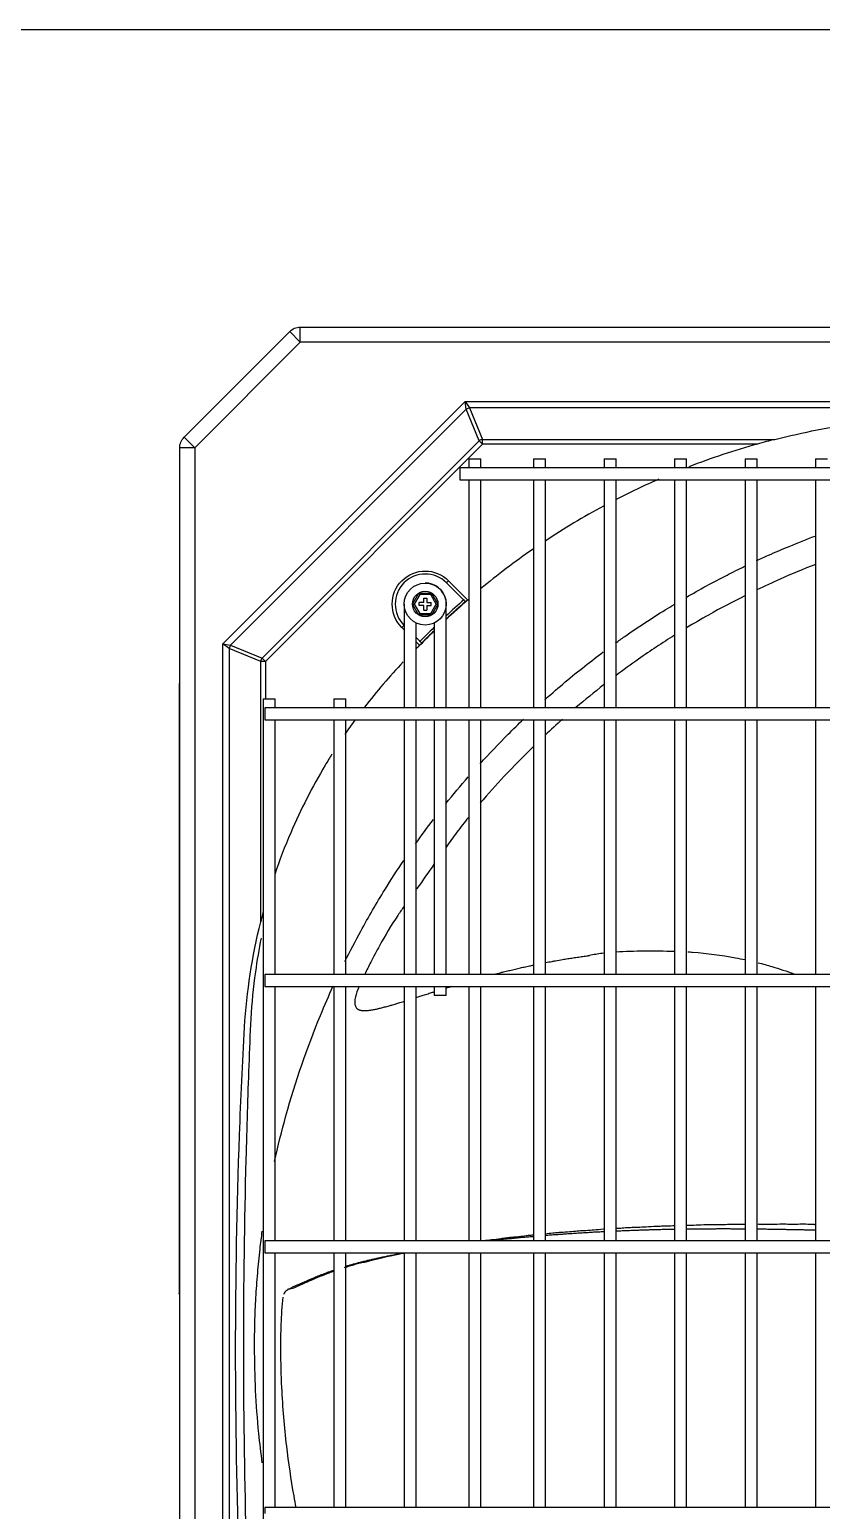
# Model space of a CAD drawing. Header units: millimetres. Extents: x 0 to 504600, y 0 to 118800.
# Drawn here: x 431914.1 to 432178, y 47705.1 to 48198.4 of the extents above; entities that cross this region are included whole.
import ezdxf

# ---------------------------------------------------------------- set-up
doc = ezdxf.new("R2010")
doc.units = ezdxf.units.MM
doc.header["$LTSCALE"] = 200
doc.layers.add('LG-AIRCON', color=240, linetype='Continuous')

# ---------------------------------------------------------------- blocks, each defined once
blk = doc.blocks.new('NEWUXB+UXA 1')
at = {"layer": 'LG-AIRCON', "color": 0}
for p, q in [((-619.67, 725.2), (-584.46, 760.42)), ((-580.93, 756.88), (-584.46, 760.42)), ((-580.93, 761.88), (580.46, 761.88)), ((-580.93, 756.88), (-580.93, 761.88)), ((-580.93, 756.88), (-616.14, 721.67)), ((580.46, 756.88), (-580.93, 756.88)), ((-606.73, 656.37), (-526.02, 737.09)), ((-526.02, 737.09), (525.55, 737.09)), ((-525.6, 734.51), (-526.02, 737.09)), ((-526.02, 737.09), (-524.5, 734.97)), ((-525.6, 734.51), (-604.16, 655.95)), ((-521.26, 724.04), (-525.6, 734.51)), ((-524.5, 734.97), (-520.16, 724.49)), ((524.03, 734.97), (-524.5, 734.97)), ((-616.14, 721.67), (-619.67, 725.2)), ((-621.14, 40.68), (-621.14, 721.67)), ((-616.14, 721.67), (-621.14, 721.67)), ((-616.14, 721.67), (-616.14, 40.68)), ((-593.68, 651.61), (-521.26, 724.04)), ((-520.16, 722.94), (-592.58, 650.51)), ((-520.16, 722.94), (-521.26, 724.04)), ((-520.16, 724.49), (-422.69, 724.49)), ((-520.16, 722.94), (-520.16, 724.49)), ((-428.54, 722.94), (-520.16, 722.94)), ((-524.72, 718.05), (-524.72, 715.05)), ((-524.72, 718.05), (-520.72, 718.05)), ((-520.72, 715.05), (-520.72, 718.05)), ((-503.16, 718.05), (-503.16, 715.05)), ((-503.16, 718.05), (-499.16, 718.05)), ((-499.16, 715.05), (-499.16, 718.05)), ((-479.66, 718.05), (-479.66, 715.05)), ((-479.66, 718.05), (-475.66, 718.05)), ((-475.66, 715.05), (-475.66, 718.05)), ((-456.16, 718.05), (-456.16, 715.05)), ((-456.16, 718.05), (-452.16, 718.05)), ((-452.16, 715.05), (-452.16, 718.05)), ((-432.67, 718.05), (-432.67, 715.05)), ((-432.67, 718.05), (-428.67, 718.05)), ((-428.67, 715.05), (-428.67, 718.05)), ((-409.17, 718.05), (-409.17, 715.05)), ((-409.17, 718.05), (-405.17, 718.05)), ((526.82, 715.05), (-527.72, 715.05)), ((-527.72, 715.05), (-527.72, 713.05)), ((-527.72, 713.05), (-527.72, 711.05)), ((-527.72, 711.05), (526.82, 711.05)), ((-524.72, 711.05), (-524.72, 635.06)), ((-520.72, 635.06), (-520.72, 711.05)), ((-503.16, 711.05), (-503.16, 635.06)), ((-499.16, 635.06), (-499.16, 711.05)), ((-479.66, 711.05), (-479.66, 635.06)), ((-475.66, 635.06), (-475.66, 711.05)), ((-456.16, 711.05), (-456.16, 635.06)), ((-452.16, 635.06), (-452.16, 711.05)), ((-432.67, 711.05), (-432.67, 635.06)), ((-428.67, 635.06), (-428.67, 711.05)), ((-409.17, 711.05), (-409.17, 635.06)), ((-531.51, 677.42), (-532.22, 676.71)), ((-525.9, 670.39), (-532.22, 676.71)), ((-531.51, 677.42), (-525.14, 671.05)), ((-543.54, 669.64), (-541.41, 673.32)), ((-541.13, 672.82), (-542.96, 669.64)), ((-541.41, 673.32), (-537.16, 673.32)), ((-541.41, 673.32), (-541.13, 672.82)), ((-537.45, 672.82), (-541.13, 672.82)), ((-539.79, 671.64), (-538.79, 671.64)), ((-539.79, 670.14), (-539.79, 671.64)), ((-538.79, 671.64), (-538.79, 670.14)), ((-537.45, 672.82), (-537.16, 673.32)), ((-535.62, 669.64), (-537.45, 672.82)), ((-537.16, 673.32), (-535.04, 669.64)), ((-546.29, 669.62), (-546.29, 655.72)), ((-541.41, 665.96), (-543.54, 669.64)), ((-543.54, 669.64), (-542.96, 669.64)), ((-542.96, 669.64), (-541.13, 666.46)), ((-541.41, 665.96), (-541.13, 666.46)), ((-537.16, 665.96), (-541.41, 665.96)), ((-539.79, 670.14), (-541.29, 670.14)), ((-541.29, 669.14), (-541.29, 670.14)), ((-539.79, 669.14), (-541.29, 669.14)), ((-541.13, 666.46), (-537.45, 666.46)), ((-539.79, 667.65), (-539.79, 669.14)), ((-539.79, 667.65), (-538.79, 667.65)), ((-538.79, 670.14), (-537.29, 670.14)), ((-538.79, 669.14), (-538.79, 667.65)), ((-538.79, 669.14), (-537.29, 669.14)), ((-537.45, 666.46), (-535.62, 669.64)), ((-537.45, 666.46), (-537.16, 665.96)), ((-537.29, 669.14), (-537.29, 670.14)), ((-535.04, 669.64), (-537.16, 665.96)), ((-535.62, 669.64), (-535.04, 669.64)), ((-532.29, 655.72), (-532.29, 669.48)), ((-547.07, 661.87), (-546.36, 662.57)), ((-546.29, 661.09), (-547.07, 661.87)), ((-546.36, 662.57), (-546.29, 662.5)), ((-542.29, 655.72), (-542.29, 663.32)), ((-536.29, 663.32), (-536.29, 655.72)), ((-606.73, 165.82), (-606.73, 656.37)), ((-606.73, 656.37), (-604.16, 655.95)), ((-604.61, 654.85), (-606.73, 656.37)), ((-542.29, 658.5), (-540.44, 656.65)), ((-541.14, 655.94), (-542.29, 657.09)), ((-536.29, 657.94), (-536.29, 643.31)), ((-532.29, 643.31), (-532.29, 657.94)), ((-594.14, 650.51), (-604.61, 654.85)), ((-604.61, 654.85), (-604.61, 167.34)), ((-604.16, 655.95), (-593.68, 651.61)), ((-592.58, 650.51), (-593.68, 651.61)), ((-546.29, 655.72), (-546.29, 652.89)), ((-546.29, 652.89), (-546.29, 649.23)), ((-546.29, 652.89), (-546.29, 652.89)), ((-542.29, 652.89), (-542.29, 655.72)), ((-542.29, 649.23), (-542.29, 652.89)), ((-542.29, 652.89), (-542.29, 652.89)), ((-542.29, 652.89), (-542.29, 652.89)), ((-594.14, 563.72), (-594.14, 650.51)), ((-592.58, 650.51), (-594.14, 650.51)), ((-592.58, 650.51), (-592.58, 638.06)), ((-546.29, 649.23), (-546.29, 646.4)), ((-546.29, 646.4), (-546.29, 635.06)), ((-542.29, 646.4), (-542.29, 649.23)), ((-542.29, 635.06), (-542.29, 646.4)), ((-536.29, 646.4), (-536.29, 635.06)), ((-532.29, 635.06), (-532.29, 646.4)), ((-621.34, 642.73), (-621.34, 639.73)), ((-621.34, 639.73), (-621.34, 443.1)), ((-621.14, 639.73), (-621.34, 639.73)), ((-593.28, 638.06), (-593.28, 184.13)), ((-593.28, 638.06), (-589.28, 638.06)), ((-589.28, 635.06), (-589.28, 638.06)), ((-569.78, 638.06), (-569.78, 635.06)), ((-569.78, 638.06), (-565.79, 638.06)), ((-565.79, 635.06), (-565.79, 638.06)), ((591.81, 635.06), (-592.71, 635.06)), ((-592.71, 635.06), (-592.71, 633.06)), ((-592.71, 633.06), (-592.71, 631.06)), ((-499.16, 635.13), (-499.04, 635.07)), ((-592.71, 631.06), (591.81, 631.06)), ((-589.28, 546.28), (-589.28, 631.06)), ((-569.78, 631.06), (-569.78, 546.28)), ((-565.79, 546.28), (-565.79, 631.06)), ((-546.29, 631.06), (-546.29, 546.27)), ((-542.29, 546.27), (-542.29, 631.06)), ((-536.29, 631.06), (-536.29, 546.28)), ((-532.29, 546.28), (-532.29, 631.06)), ((-524.72, 631.06), (-524.72, 546.27)), ((-520.72, 546.27), (-520.72, 631.06)), ((-503.16, 631.06), (-503.16, 546.27)), ((-499.16, 546.27), (-499.16, 631.06)), ((-479.66, 631.06), (-479.66, 546.27)), ((-475.66, 546.27), (-475.66, 631.06)), ((-456.16, 631.06), (-456.16, 546.27)), ((-452.16, 546.27), (-452.16, 631.06)), ((-432.67, 631.06), (-432.67, 546.27)), ((-428.67, 546.27), (-428.67, 631.06)), ((-409.17, 631.06), (-409.17, 546.27)), ((591.81, 546.28), (-592.71, 546.28)), ((-592.71, 546.28), (-592.71, 544.28)), ((-592.71, 544.28), (-592.71, 542.28)), ((-592.71, 542.28), (591.81, 542.28)), ((-589.28, 457.48), (-589.28, 542.28)), ((-569.78, 542.28), (-569.78, 457.48)), ((-565.79, 457.48), (-565.79, 542.28)), ((-546.29, 542.27), (-546.29, 457.49)), ((-546.29, 542.27), (-546.29, 457.49)), ((-542.29, 457.49), (-542.29, 542.27)), ((-536.29, 542.28), (-536.29, 539.28)), ((-532.29, 539.28), (-532.29, 542.28)), ((-524.72, 542.27), (-524.72, 457.49)), ((-520.72, 457.49), (-520.72, 542.27)), ((-503.16, 542.27), (-503.16, 457.49)), ((-499.16, 457.49), (-499.16, 542.27)), ((-479.66, 542.27), (-479.66, 457.49)), ((-475.66, 457.49), (-475.66, 542.27)), ((-456.16, 542.27), (-456.16, 457.49)), ((-452.16, 457.49), (-452.16, 542.27)), ((-432.67, 542.27), (-432.67, 457.49)), ((-428.67, 457.49), (-428.67, 542.27)), ((-409.17, 542.27), (-409.17, 457.49)), ((591.81, 457.49), (-592.71, 457.49)), ((-592.71, 457.49), (-592.71, 455.49)), ((-592.71, 455.49), (-592.71, 453.49)), ((-592.71, 453.49), (591.81, 453.49)), ((-589.28, 368.71), (-589.28, 453.49)), ((-569.78, 453.49), (-569.78, 368.71)), ((-565.79, 368.71), (-565.79, 453.49)), ((-546.29, 453.49), (-546.29, 368.71)), ((-542.29, 368.71), (-542.29, 453.49)), ((-524.72, 453.49), (-524.72, 368.71)), ((-520.72, 368.71), (-520.72, 453.49)), ((-503.16, 453.49), (-503.16, 368.71)), ((-499.16, 368.71), (-499.16, 453.49)), ((-479.66, 453.49), (-479.66, 368.71)), ((-475.66, 368.71), (-475.66, 453.49)), ((-456.16, 453.49), (-456.16, 368.71)), ((-452.16, 368.71), (-452.16, 453.49)), ((-432.67, 453.49), (-432.67, 368.71)), ((-428.67, 368.71), (-428.67, 453.49)), ((-409.17, 453.49), (-409.17, 368.71)), ((-621.14, 443.1), (-621.34, 443.1)), ((-621.34, 443.1), (-621.34, 440.1)), ((591.81, 368.71), (-592.71, 368.71)), ((-592.71, 368.71), (-592.71, 366.71))]:
    blk.add_line(p, q, dxfattribs=at)
for radius in [7, 4.25, 4.25]:
    blk.add_circle((-539.29, 669.64), radius, dxfattribs=at)
at = {"layer": 'LG-AIRCON', "color": 0, "extrusion": (0, 0, -1)}
for centre, radius, start, end in [((580.93, 756.88), 5, 45, 90), ((616.14, 721.67), 5, 0, 45), ((539.29, 669.64), 11, 315, 135), ((620.54, 440.1), 0.8, 318.5895, 0)]:
    blk.add_arc(centre, radius, start, end, dxfattribs=at)
at = {"layer": 'LG-AIRCON', "color": 0}
for centre, radius, start, end in [((-539.29, 669.64), 10, 45, 225), ((-620.54, 642.73), 0.8, 138.5895, 180)]:
    blk.add_arc(centre, radius, start, end, dxfattribs=at)
for centre, major_axis in [((-524.5, 733.41), (-2.03, -0.84)), ((-520.16, 722.94), (-2.03, -0.84)), ((-603.06, 654.85), (-0.84, -2.03)), ((-592.58, 650.51), (-0.84, -2.03))]:
    blk.add_ellipse(centre, major_axis=major_axis, ratio=0.678598, start_param=4.438375, end_param=4.986403, dxfattribs=at)
for points, knots in [([(-422.69, 724.49), (-413.32, 726.87), (-403.87, 728.68), (-389.56, 730.59), (-384.77, 731.09), (-375.15, 731.8), (-370.31, 732), (-355.76, 732.32), (-346.05, 732.44), (-326.63, 732.69), (-316.91, 732.79), (-307.19, 732.85)], [0, 0, 0, 0, 0.25, 0.25, 0.375, 0.375, 0.5, 0.5, 0.75, 0.75, 1, 1, 1, 1]), ([(-428.81, 684.1), (-427.5, 684.71), (-423.9, 686.35), (-417.41, 689.13), (-412.19, 691.2), (-409.28, 692.29)], [0, 0, 0, 0, 0.204884, 0.559596, 1, 1, 1, 1]), ([(-503.23, 687.98), (-503.27, 687.95), (-503.31, 687.93), (-509.38, 683.75), (-515.22, 679.34), (-520.85, 674.68)], [0, 0, 0, 0, 0.006395, 0.006395, 1, 1, 1, 1]), ([(-452.32, 671.87), (-450.08, 673.17), (-445.56, 675.71), (-439.05, 679.15), (-434.77, 681.27), (-432.81, 682.21)], [0, 0, 0, 0, 0.352089, 0.704456, 1, 1, 1, 1]), ([(-409.18, 682.85), (-413.13, 681.32), (-419.64, 678.61), (-426.14, 675.61), (-428.7, 674.38)], [0, 0, 0, 0, 0.605591, 1, 1, 1, 1]), ([(-532.29, 669.65), (-532.29, 670.26), (-532.44, 671.39), (-533.2, 673.33), (-534.62, 675.05), (-536.5, 676.15), (-538.04, 676.57), (-538.91, 676.64), (-539.26, 676.63)], [0, 0, 0, 0, 0.164287, 0.313707, 0.566616, 0.76053, 0.902583, 1, 1, 1, 1]), ([(-432.71, 672.42), (-436.77, 670.39), (-443.3, 666.93), (-449.77, 663.15), (-452.23, 661.67)], [0, 0, 0, 0, 0.619127, 1, 1, 1, 1]), ([(-475.84, 656.67), (-474.82, 657.4), (-471.58, 659.69), (-466.08, 663.42), (-460.57, 666.93), (-457.31, 668.92), (-456.34, 669.5)], [0, 0, 0, 0, 0.160934, 0.509713, 0.854631, 1, 1, 1, 1]), ([(-456.24, 659.2), (-460.24, 656.69), (-466.8, 652.35), (-473.25, 647.67), (-475.78, 645.77)], [0, 0, 0, 0, 0.605389, 1, 1, 1, 1]), ([(-499.38, 637.83), (-499.27, 637.93), (-497.04, 639.91), (-492.65, 643.69), (-486.27, 648.86), (-482, 652.14), (-479.93, 653.68)], [0, 0, 0, 0, 0.017533, 0.356451, 0.69177, 1, 1, 1, 1]), ([(-503.35, 622.06), (-506.59, 618.89), (-512.54, 612.78), (-518.32, 606.37), (-520.93, 603.32)], [0, 0, 0, 0, 0.536431, 1, 1, 1, 1]), ([(-570.37, 619.68), (-571.14, 618.44), (-571.9, 617.2), (-576.93, 608.74), (-580.79, 601.17), (-586.09, 588.86), (-587.87, 584.24), (-589.47, 579.55)], [0, 0, 0, 0, 0.098577, 0.098577, 0.666537, 0.666537, 1, 1, 1, 1]), ([(-524.89, 598.55), (-526.2, 596.93), (-528.73, 593.69), (-531.15, 590.36), (-532.33, 588.7)], [0, 0, 0, 0, 0.50822, 1, 1, 1, 1]), ([(-566.04, 550.57), (-564.35, 553.98), (-560.13, 562.07), (-553.57, 573.31), (-548.56, 581.03), (-546.38, 584.25)], [0, 0, 0, 0, 0.29252, 0.701104, 1, 1, 1, 1]), ([(-536.29, 583.06), (-538.18, 580.34), (-540.16, 577.48), (-542.2, 574.65), (-542.29, 574.53)], [0, 0, 0, 0, 0.95904, 1, 1, 1, 1]), ([(-546.32, 568.94), (-547.03, 567.94), (-549.98, 563.7), (-553.7, 557.48), (-557.19, 550.84), (-558.8, 547.65), (-559.46, 546.31)], [0, 0, 0, 0, 0.141815, 0.593329, 0.830923, 1, 1, 1, 1]), ([(-602.49, 420.93), (-602.49, 444.91), (-602.06, 468.87), (-600.96, 498.8), (-600.72, 504.78), (-600.16, 516.73), (-599.9, 522.7), (-598.79, 540.57), (-596.99, 552.25), (-594.14, 563.72)], [0, 0, 0, 0, 0.5, 0.5, 0.625, 0.625, 0.75, 0.75, 1, 1, 1, 1]), ([(-593.98, 558.38), (-594.73, 554.65), (-595.37, 550.89), (-596.62, 541.95), (-597.13, 536.74), (-597.72, 526.34), (-597.88, 521.13), (-598.48, 505.5), (-598.81, 495.08), (-599.62, 463.83), (-599.9, 442.98), (-599.9, 422.13)], [0, 0, 0, 0, 0.084354, 0.084354, 0.19881, 0.19881, 0.313265, 0.313265, 0.542177, 0.542177, 1, 1, 1, 1]), ([(-499.19, 550.19), (-498.47, 550.33), (-497.35, 550.54), (-495.46, 550.88), (-493.7, 551.19), (-491.73, 551.51), (-489.93, 551.79), (-488.12, 552.05), (-486.29, 552.3), (-485.08, 552.46), (-484.48, 552.54)], [0, 0, 0, 0, 0.150864, 0.231719, 0.393427, 0.514709, 0.635991, 0.757272, 0.878554, 1, 1, 1, 1]), ([(-485, 552.6), (-484.7, 552.66), (-482.95, 553), (-481.18, 553.26), (-479.71, 553.43)], [0, 0, 0, 0, 0.168799, 1, 1, 1, 1]), ([(-475.72, 553.79), (-472.58, 554), (-466.05, 554.13), (-459.53, 554.1), (-456.16, 553.99)], [0, 0, 0, 0, 0.483114, 1, 1, 1, 1]), ([(-451.74, 553.78), (-451.2, 553.75), (-445.9, 553.39), (-439.51, 552.55), (-433.72, 551.39), (-432.64, 551.17)], [0, 0, 0, 0, 0.083564, 0.830141, 1, 1, 1, 1]), ([(-516.32, 546.29), (-515.65, 546.46), (-514.6, 546.73), (-512.98, 547.14), (-511.46, 547.51), (-509.74, 547.93), (-508.01, 548.33), (-506.28, 548.72), (-504.67, 549.07), (-503.65, 549.29), (-503.2, 549.38)], [0, 0, 0, 0, 0.15983, 0.246701, 0.377006, 0.507312, 0.637617, 0.767923, 0.898228, 1, 1, 1, 1]), ([(-428.29, 550.15), (-426.76, 549.76), (-422.74, 548.66), (-418.79, 547.33), (-416.37, 546.41)], [0, 0, 0, 0, 0.381371, 1, 1, 1, 1]), ([(-589.5, 483.92), (-588.38, 489.05), (-584.28, 505.58), (-577.56, 525.11), (-571.42, 539.17), (-569.94, 542.41)], [0, 0, 0, 0, 0.254796, 0.827092, 1, 1, 1, 1]), ([(-561.34, 542.3), (-561.49, 541.95), (-562.08, 540.52), (-562.72, 538.58), (-562.81, 536.56), (-562.57, 535.64), (-562.21, 535.07), (-561.76, 534.63), (-561.36, 534.44), (-561.05, 534.37)], [0, 0, 0, 0, 0.125875, 0.501642, 0.656556, 0.790033, 0.847053, 0.89779, 1, 1, 1, 1]), ([(-542.17, 538.61), (-542.12, 538.63), (-541.61, 538.79), (-540.64, 539.1), (-539.37, 539.5), (-538.14, 539.89), (-537.16, 540.2), (-536.49, 540.41), (-536.3, 540.47)], [0, 0, 0, 0, 0.02815, 0.268086, 0.508023, 0.66798, 0.907917, 1, 1, 1, 1]), ([(-532.29, 539.28), (-532.29, 539.28), (-532.31, 539.28), (-532.4, 539.28), (-532.49, 539.28), (-532.73, 539.28), (-532.88, 539.28), (-533.24, 539.28), (-533.44, 539.28), (-533.86, 539.28), (-534.09, 539.28), (-534.54, 539.28), (-534.76, 539.28), (-535.19, 539.28), (-535.39, 539.28), (-535.73, 539.28), (-535.88, 539.28), (-536.12, 539.28), (-536.2, 539.28), (-536.28, 539.28), (-536.29, 539.28), (-536.29, 539.28)], [0, 0, 0, 0, 0.072796, 0.072796, 0.180355, 0.180355, 0.287914, 0.287914, 0.395473, 0.395473, 0.503031, 0.503031, 0.61059, 0.61059, 0.718149, 0.718149, 0.825708, 0.825708, 0.933267, 0.933267, 1, 1, 1, 1]), ([(-532.29, 541.72), (-531.98, 541.81), (-531.33, 542.01), (-530.65, 542.22), (-530.29, 542.33), (-530.27, 542.33)], [0, 0, 0, 0, 0.464341, 0.973106, 1, 1, 1, 1]), ([(-561.18, 534.41), (-561.04, 534.36), (-560.78, 534.3), (-560.48, 534.25), (-560.02, 534.2), (-559.66, 534.19), (-559.22, 534.2), (-558.7, 534.23), (-558.25, 534.27), (-557.65, 534.35), (-557.13, 534.43), (-556.5, 534.54), (-555.9, 534.66), (-555.13, 534.82), (-554.34, 535.01), (-553.53, 535.21), (-552.81, 535.4), (-552.07, 535.6), (-551.19, 535.85), (-550.28, 536.11), (-549.21, 536.42), (-548.26, 536.71), (-547.29, 537), (-546.68, 537.19), (-546.34, 537.3), (-546.29, 537.31)], [0, 0, 0, 0, 0.061068, 0.102482, 0.143896, 0.18531, 0.226724, 0.268138, 0.309552, 0.350965, 0.392379, 0.433793, 0.475207, 0.516621, 0.578742, 0.620156, 0.66157, 0.702984, 0.744398, 0.806519, 0.847933, 0.910054, 0.951468, 0.992881, 1, 1, 1, 1]), ([(-596.19, 422.13), (-596.17, 424.88), (-596.12, 430.36), (-595.76, 438.55), (-595.18, 446.68), (-594.45, 454.06), (-593.87, 458.72), (-593.6, 460.71)], [0, 0, 0, 0, 0.213165, 0.424969, 0.635409, 0.844484, 1, 1, 1, 1]), ([(-503.14, 459.4), (-503.35, 459.39), (-503.92, 459.34), (-505.41, 459.21), (-507.58, 458.85), (-510.14, 458.66), (-512.41, 458.43), (-514.7, 458.13), (-516.98, 457.79), (-518.88, 457.61), (-519.9, 457.49)], [0, 0, 0, 0, 0.037568, 0.099793, 0.235444, 0.406173, 0.503648, 0.608785, 0.82508, 1, 1, 1, 1]), ([(-503.13, 458.92), (-503.35, 458.9), (-504.21, 458.82), (-505.37, 458.72), (-506.94, 458.58), (-508.36, 458.44), (-509.94, 458.29), (-511.38, 458.15), (-512.8, 458.01), (-514.35, 457.85), (-515.73, 457.7), (-516.86, 457.58), (-517.37, 457.52), (-517.58, 457.5)], [0, 0, 0, 0, 0.045948, 0.175933, 0.240925, 0.370909, 0.468398, 0.565886, 0.663374, 0.760863, 0.890847, 0.955839, 1, 1, 1, 1]), ([(-479.67, 461.37), (-479.73, 461.36), (-480.95, 461.27), (-482.97, 461.06), (-485.1, 460.91), (-486.85, 460.84), (-488.47, 460.76), (-490.58, 460.48), (-492.9, 460.33), (-495.08, 460.2), (-497.12, 460), (-498.42, 459.85), (-499.19, 459.76)], [0, 0, 0, 0, 0.008799, 0.183646, 0.34505, 0.408603, 0.460825, 0.566791, 0.701254, 0.778856, 0.862109, 1, 1, 1, 1]), ([(-479.76, 460.51), (-480.05, 460.49), (-480.99, 460.44), (-482.25, 460.38), (-483.87, 460.29), (-485.32, 460.2), (-486.94, 460.11), (-488.54, 460.01), (-490, 459.91), (-491.62, 459.8), (-493.09, 459.7), (-494.73, 459.58), (-496.2, 459.48), (-497.64, 459.37), (-498.61, 459.29), (-499.1, 459.25), (-499.11, 459.25)], [0, 0, 0, 0, 0.043677, 0.144139, 0.194371, 0.294833, 0.370179, 0.445526, 0.545988, 0.596219, 0.696681, 0.772028, 0.847375, 0.922721, 0.998068, 1, 1, 1, 1]), ([(-456.17, 462.49), (-456.35, 462.48), (-457.47, 462.39), (-459.19, 462.35), (-461.4, 462.33), (-463.79, 462.24), (-466.32, 462.03), (-468.47, 461.93), (-470.19, 461.9), (-471.77, 461.86), (-473.56, 461.67), (-474.97, 461.59), (-475.66, 461.56)], [0, 0, 0, 0, 0.026236, 0.165323, 0.245888, 0.332132, 0.514466, 0.68062, 0.745287, 0.79789, 0.90324, 1, 1, 1, 1]), ([(-456.19, 461.31), (-456.7, 461.3), (-457.54, 461.28), (-459.06, 461.25), (-460.41, 461.22), (-462.11, 461.18), (-463.62, 461.14), (-465.28, 461.09), (-466.75, 461.04), (-468.23, 460.99), (-469.86, 460.94), (-471.34, 460.88), (-472.98, 460.82), (-474.3, 460.76), (-475.31, 460.72), (-475.65, 460.7)], [0, 0, 0, 0, 0.079108, 0.130174, 0.232307, 0.283373, 0.385506, 0.462105, 0.538704, 0.615303, 0.691903, 0.794035, 0.845101, 0.947234, 1, 1, 1, 1]), ([(-432.72, 462.94), (-433.01, 462.94), (-434.32, 462.91), (-435.72, 462.93), (-437.35, 462.95), (-438.18, 462.94), (-439.71, 462.85), (-441.49, 462.77), (-443.66, 462.81), (-446.18, 462.82), (-449.05, 462.68), (-451.02, 462.6), (-452.1, 462.59), (-452.16, 462.59)], [0, 0, 0, 0, 0.047203, 0.219949, 0.250675, 0.278328, 0.333689, 0.467407, 0.546264, 0.63201, 0.815334, 0.990362, 1, 1, 1, 1]), ([(-432.65, 461.41), (-432.77, 461.41), (-433.21, 461.42), (-434.14, 461.42), (-435.43, 461.43), (-436.89, 461.44), (-438.35, 461.45), (-439.82, 461.45), (-441.3, 461.45), (-442.63, 461.44), (-444.15, 461.44), (-445.5, 461.44), (-447.18, 461.43), (-448.51, 461.41), (-450.16, 461.4), (-451.25, 461.39), (-452.02, 461.38), (-452.13, 461.37)], [0, 0, 0, 0, 0.018658, 0.069393, 0.145495, 0.221596, 0.297698, 0.3738, 0.449902, 0.526003, 0.576738, 0.678207, 0.728941, 0.83041, 0.881145, 0.982614, 1, 1, 1, 1]), ([(-409.13, 461.04), (-409.59, 461.05), (-410.5, 461.07), (-411.77, 461.09), (-413.02, 461.11), (-414.28, 461.14), (-415.53, 461.17), (-416.78, 461.19), (-418.02, 461.21), (-419.28, 461.23), (-420.53, 461.26), (-421.78, 461.28), (-423.05, 461.3), (-424.48, 461.32), (-425.77, 461.34), (-427.25, 461.36), (-428.12, 461.37), (-428.64, 461.37), (-428.68, 461.37)], [0, 0, 0, 0, 0.071605, 0.144526, 0.19314, 0.266061, 0.338983, 0.387597, 0.460518, 0.533439, 0.582053, 0.654974, 0.727896, 0.77651, 0.873738, 0.922352, 0.995273, 1, 1, 1, 1]), ([(-409.16, 462.88), (-409.29, 462.88), (-410.37, 462.94), (-413.45, 463.06), (-416.54, 462.95), (-419, 463), (-420.26, 463.04), (-422.08, 463.02), (-424.04, 462.84), (-426.55, 462.96), (-427.84, 463), (-428.34, 463)], [0, 0, 0, 0, 0.020061, 0.161151, 0.438961, 0.54767, 0.590018, 0.628584, 0.811988, 0.925322, 1, 1, 1, 1]), ([(-546.33, 453.33), (-546.98, 453.2), (-549.14, 452.74), (-551.25, 452.34), (-554.76, 451.57), (-556.8, 450.93), (-559.17, 450.42), (-560.97, 450.03), (-562.79, 449.56), (-564.26, 449.12), (-565.21, 448.84), (-565.81, 448.66), (-566.11, 448.57), (-566.27, 448.51)], [0, 0, 0, 0, 0.098734, 0.346332, 0.396322, 0.571696, 0.645977, 0.72631, 0.812723, 0.903867, 0.955533, 0.977657, 1, 1, 1, 1]), ([(-546.35, 453.41), (-546.57, 453.37), (-547.36, 453.23), (-548.41, 453.04), (-549.78, 452.78), (-550.87, 452.56), (-552.22, 452.29), (-553.29, 452.07), (-554.5, 451.82), (-555.56, 451.58), (-556.75, 451.32), (-557.94, 451.04), (-558.99, 450.79), (-560.04, 450.53), (-561.08, 450.27), (-562.11, 450), (-563.13, 449.73), (-564.13, 449.45), (-565.06, 449.18), (-565.6, 449.02), (-565.78, 448.96)], [0, 0, 0, 0, 0.032531, 0.11396, 0.154675, 0.236104, 0.276818, 0.358248, 0.398962, 0.460034, 0.521106, 0.582177, 0.643249, 0.683964, 0.745036, 0.806107, 0.846822, 0.907894, 0.968965, 1, 1, 1, 1]), ([(-569.78, 447.34), (-570.29, 447.16), (-572.88, 446.22), (-576.3, 444.83), (-579.87, 443.27), (-581.66, 442.38), (-582.79, 441.84), (-583.66, 441.52), (-584.58, 441.43), (-585.04, 441.35), (-585.22, 441.33)], [0, 0, 0, 0, 0.085996, 0.432677, 0.579521, 0.710147, 0.777201, 0.826739, 0.904569, 1, 1, 1, 1]), ([(-569.79, 447.67), (-570.06, 447.58), (-570.68, 447.36), (-571.52, 447.06), (-572.31, 446.77), (-573.09, 446.47), (-573.85, 446.17), (-574.72, 445.83), (-575.46, 445.53), (-576.18, 445.23), (-576.79, 444.98), (-577.4, 444.72), (-578.07, 444.43), (-578.74, 444.15), (-579.39, 443.87), (-579.91, 443.64), (-580.46, 443.4), (-580.92, 443.2), (-581.46, 442.97), (-581.87, 442.79), (-582.34, 442.59), (-582.76, 442.4), (-583.1, 442.25), (-583.48, 442.09), (-583.63, 442.02), (-583.68, 442)], [0, 0, 0, 0, 0.047147, 0.107974, 0.148526, 0.189077, 0.249904, 0.290456, 0.351283, 0.391834, 0.432386, 0.472937, 0.513489, 0.574316, 0.614867, 0.655419, 0.69597, 0.736522, 0.777073, 0.817625, 0.858176, 0.898727, 0.939279, 0.97983, 1, 1, 1, 1]), ([(-583.88, 441.91), (-584.2, 441.74), (-584.84, 441.37), (-585.59, 440.97), (-586.08, 440.42), (-586.41, 439.91), (-586.55, 439.63)], [0, 0, 0, 0, 0.181976, 0.413188, 0.708779, 1, 1, 1, 1]), ([(-586.77, 438.77), (-587.07, 435.73), (-587.5, 429.81), (-587.55, 419.8), (-587.31, 409.46), (-586.61, 398.82), (-585.4, 386.77), (-583.92, 376.79), (-582.65, 369.97), (-582.41, 368.71)], [0, 0, 0, 0, 0.125694, 0.246952, 0.424132, 0.567334, 0.705272, 0.945108, 1, 1, 1, 1]), ([(-594.14, 278.15), (-597.01, 289.68), (-598.8, 301.4), (-599.9, 319.25), (-600.17, 325.22), (-600.72, 337.15), (-600.96, 343.12), (-602.06, 372.99), (-602.49, 396.97), (-602.49, 420.93)], [0, 0, 0, 0, 0.25, 0.25, 0.375, 0.375, 0.5, 0.5, 1, 1, 1, 1]), ([(-599.9, 422.13), (-599.9, 401.41), (-599.62, 380.68), (-598.83, 349.6), (-598.5, 339.24), (-597.9, 323.72), (-597.73, 318.54), (-597.18, 308.21), (-596.7, 303.08), (-595.38, 293.29), (-594.57, 288.63), (-593.58, 283.99)], [0, 0, 0, 0, 0.44833, 0.44833, 0.672495, 0.672495, 0.784577, 0.784577, 0.89666, 0.89666, 1, 1, 1, 1]), ([(-593.6, 383.57), (-594.04, 386.83), (-594.97, 394.84), (-595.98, 407.7), (-596.12, 417.3), (-596.19, 422.13)], [0, 0, 0, 0, 0.254972, 0.625378, 1, 1, 1, 1])]:
    blk.add_open_spline(points, degree=3, knots=knots, dxfattribs=at)
for points in [[(-428.54, 722.94), (-436.3, 720.77), (-443.91, 718.25), (-451.38, 715.36)], [(-422.69, 724.49), (-424.61, 724.01), (-426.58, 723.49), (-428.54, 722.94)], [(-461.37, 711.25), (-466.27, 709.11), (-471.1, 706.81), (-475.87, 704.36)], [(-479.82, 702.28), (-486.48, 698.69), (-493, 694.8), (-499.3, 690.64)], [(-524.75, 671.26), (-527.36, 669.02), (-529.92, 666.72), (-532.45, 664.36)], [(-526.27, 671.13), (-528.35, 669.32), (-530.4, 667.47), (-532.43, 665.59)], [(-525.14, 671.05), (-525.39, 670.83), (-525.65, 670.61), (-525.9, 670.39)], [(-525.75, 670.53), (-527.97, 668.59), (-530.16, 666.61), (-532.32, 664.59)], [(-525.9, 670.39), (-528.07, 668.5), (-530.21, 666.56), (-532.32, 664.59)], [(-536.42, 661.79), (-538.01, 660.24), (-539.59, 658.67), (-541.15, 657.07)], [(-536.43, 660.55), (-538.02, 659), (-539.6, 657.42), (-541.15, 655.82)], [(-540.44, 656.65), (-540.67, 656.42), (-540.9, 656.18), (-541.14, 655.94)], [(-536.32, 660.77), (-537.75, 659.37), (-539.17, 657.95), (-540.58, 656.51)], [(-536.32, 660.77), (-537.7, 659.42), (-539.08, 658.05), (-540.44, 656.65)], [(-541.66, 655.4), (-541.91, 655.16), (-542.15, 654.91), (-542.4, 654.67)], [(-541.14, 655.94), (-541.31, 655.76), (-541.48, 655.58), (-541.66, 655.4)], [(-546.62, 650.35), (-551.19, 645.53), (-555.49, 640.51), (-559.51, 635.3)], [(-479.8, 642.7), (-482.91, 640.27), (-485.99, 637.76), (-489.04, 635.16)], [(-562.67, 631.07), (-563.85, 629.46), (-565, 627.82), (-566.13, 626.17)], [(-511.63, 626.28), (-509.93, 627.94), (-508.24, 629.61), (-506.52, 631.25)], [(-493.54, 631.23), (-495.49, 629.49), (-497.42, 627.72), (-499.34, 625.91)], [(-520.97, 616.46), (-517.91, 619.78), (-514.77, 623.03), (-511.63, 626.28)], [(-532.39, 603.16), (-529.97, 606.17), (-527.5, 609.13), (-524.96, 612.03)], [(-542.54, 589.76), (-540.58, 592.5), (-538.58, 595.2), (-536.54, 597.87)], [(-593.29, 566.98), (-593.59, 565.89), (-593.87, 564.79), (-594.14, 563.72)]]:
    blk.add_open_spline(points, degree=3, dxfattribs=at)

msp = doc.modelspace()

# ---------------------------------------------------------------- linework, layer by layer
at = {"layer": 'LG-AIRCON', "color": 8}
msp.add_lwpolyline([(431864.22, 48198.42), (434234.22, 48198.42), (434234.22, 47238.42), (431864.22, 47238.42)], close=True, dxfattribs=at)

# ---------------------------------------------------------------- block references
at = {"layer": 'LG-AIRCON', "color": 30}
msp.add_blockref('NEWUXB+UXA 1', (432585.24, 47337.41), dxfattribs=at)

doc.saveas('drawing.dxf')
